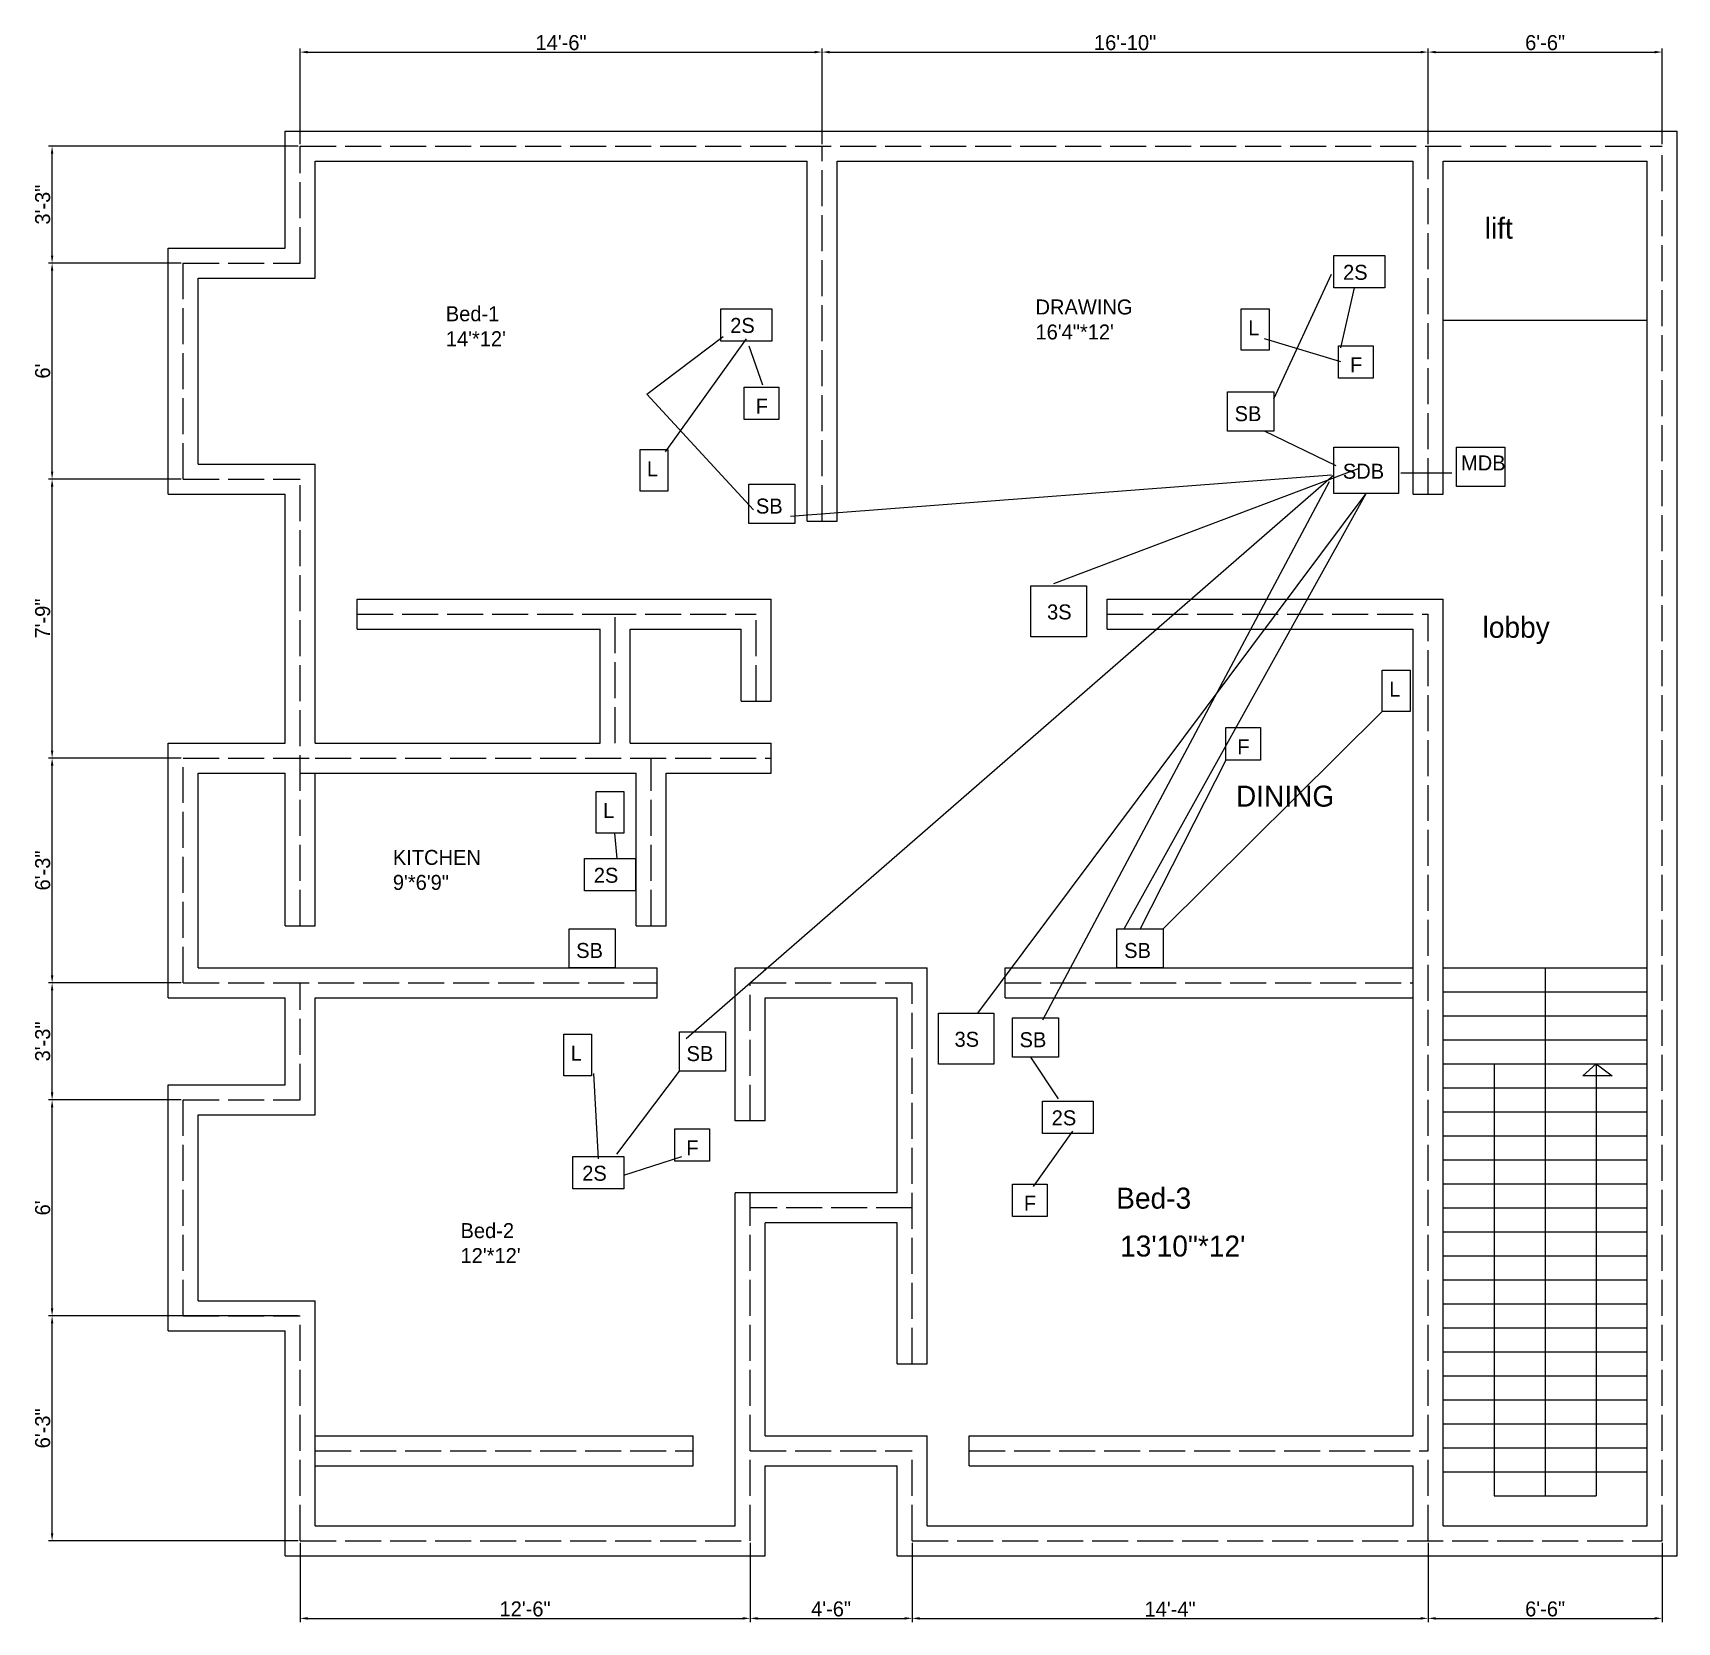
# Model space of a CAD drawing. Header units: inches. Extents: x 269 to 817, y -29 to 501.
import ezdxf

# ---------------------------------------------------------------- set-up
doc = ezdxf.new("R2010")
doc.units = ezdxf.units.IN
doc.linetypes.add('ACAD_ISO02W100', pattern=[15, 12, -3])
doc.dimstyles.new('ISO-25', dxfattribs={"dimtxt": 5, "dimasz": 2.5, "dimexe": 1.25, "dimexo": 0.625, "dimtad": 1, "dimlunit": 3, "dimtxsty": 'Standard', "dimcen": 2.5, "dimclrt": 256, "dimaunit": 1, "dimadec": 0, "dimazin": 0, "dimtfac": 1, "dimtmove": 0, "dimatfit": 3, "dimfxl": 1, "dimarcsym": 0})

# ---------------------------------------------------------------- blocks, each defined once
blk = doc.blocks.new('*D3')
at = {"color": 0, "linetype": 'ByBlock', "lineweight": -2}
for p, q in [((357.84, -2.78), (357.84, -29.26)), ((507.84, -2.78), (507.84, -29.26)), ((360.34, -28.01), (505.34, -28.01))]:
    blk.add_line(p, q, dxfattribs=at)
at = {"color": 0, "linetype": 'ByBlock'}
for points in [[(360.34, -27.59), (360.34, -28.43), (357.84, -28.01)], [(505.34, -27.59), (505.34, -28.43), (507.84, -28.01)]]:
    blk.add_solid(points, dxfattribs=at)
at = {"layer": 'Defpoints', "color": 0, "linetype": 'ByBlock'}
for p in [(357.84, -2.16), (507.84, -2.16), (507.84, -28.01)]:
    blk.add_point(p, dxfattribs=at)
at = {"linetype": 'ByBlock', "insert": (432.84, -24.89), "char_height": 5, "attachment_point": 5}
blk.add_mtext('12\'-6"', dxfattribs=at)
blk = doc.blocks.new('*D4')
at = {"color": 0, "linetype": 'ByBlock', "lineweight": -2}
for p, q in [((507.84, -2.78), (507.84, -29.26)), ((561.84, -2.78), (561.84, -29.26)), ((510.34, -28.01), (559.34, -28.01))]:
    blk.add_line(p, q, dxfattribs=at)
at = {"color": 0, "linetype": 'ByBlock'}
for points in [[(510.34, -27.59), (510.34, -28.43), (507.84, -28.01)], [(559.34, -27.59), (559.34, -28.43), (561.84, -28.01)]]:
    blk.add_solid(points, dxfattribs=at)
at = {"layer": 'Defpoints', "color": 0, "linetype": 'ByBlock'}
for p in [(507.84, -2.16), (561.84, -2.16), (561.84, -28.01)]:
    blk.add_point(p, dxfattribs=at)
at = {"linetype": 'ByBlock', "insert": (534.84, -24.89), "char_height": 5, "attachment_point": 5}
blk.add_mtext('4\'-6"', dxfattribs=at)
blk = doc.blocks.new('*D5')
at = {"color": 0, "linetype": 'ByBlock', "lineweight": -2}
for p, q in [((561.84, -2.78), (561.84, -29.26)), ((733.84, -2.78), (733.84, -29.26)), ((564.34, -28.01), (731.34, -28.01))]:
    blk.add_line(p, q, dxfattribs=at)
at = {"color": 0, "linetype": 'ByBlock'}
for points in [[(564.34, -27.59), (564.34, -28.43), (561.84, -28.01)], [(731.34, -27.59), (731.34, -28.43), (733.84, -28.01)]]:
    blk.add_solid(points, dxfattribs=at)
at = {"layer": 'Defpoints', "color": 0, "linetype": 'ByBlock'}
for p in [(561.84, -2.16), (733.84, -2.16), (733.84, -28.01)]:
    blk.add_point(p, dxfattribs=at)
at = {"linetype": 'ByBlock', "insert": (647.84, -24.89), "char_height": 5, "attachment_point": 5}
blk.add_mtext('14\'-4"', dxfattribs=at)
blk = doc.blocks.new('*D6')
at = {"color": 0, "linetype": 'ByBlock', "lineweight": -2}
for p, q in [((733.84, -2.78), (733.84, -29.26)), ((811.84, -2.78), (811.84, -29.26)), ((736.34, -28.01), (809.34, -28.01))]:
    blk.add_line(p, q, dxfattribs=at)
at = {"color": 0, "linetype": 'ByBlock'}
for points in [[(736.34, -27.59), (736.34, -28.43), (733.84, -28.01)], [(809.34, -27.59), (809.34, -28.43), (811.84, -28.01)]]:
    blk.add_solid(points, dxfattribs=at)
at = {"layer": 'Defpoints', "color": 0, "linetype": 'ByBlock'}
for p in [(733.84, -2.16), (811.84, -2.16), (811.84, -28.01)]:
    blk.add_point(p, dxfattribs=at)
at = {"linetype": 'ByBlock', "insert": (772.84, -24.89), "char_height": 5, "attachment_point": 5}
blk.add_mtext('6\'-6"', dxfattribs=at)
blk = doc.blocks.new('*D8')
at = {"color": 0, "linetype": 'ByBlock', "lineweight": -2}
for p, q in [((357.21, 72.84), (273.94, 72.84)), ((275.19, 0.34), (275.19, 70.34)), ((357.21, -2.16), (273.94, -2.16))]:
    blk.add_line(p, q, dxfattribs=at)
at = {"color": 0, "linetype": 'ByBlock'}
for points in [[(274.78, 70.34), (275.61, 70.34), (275.19, 72.84)], [(274.78, 0.34), (275.61, 0.34), (275.19, -2.16)]]:
    blk.add_solid(points, dxfattribs=at)
at = {"layer": 'Defpoints', "color": 0, "linetype": 'ByBlock'}
for p in [(275.19, 72.84), (357.84, 72.84), (357.84, -2.16)]:
    blk.add_point(p, dxfattribs=at)
at = {"linetype": 'ByBlock', "insert": (272.07, 35.34), "char_height": 5, "attachment_point": 5, "rotation": 90}
blk.add_mtext('6\'-3"', dxfattribs=at)
blk = doc.blocks.new('*D9')
at = {"color": 0, "linetype": 'ByBlock', "lineweight": -2}
for p, q in [((318.21, 144.84), (273.94, 144.84)), ((275.19, 75.34), (275.19, 142.34)), ((357.21, 72.84), (273.94, 72.84))]:
    blk.add_line(p, q, dxfattribs=at)
at = {"color": 0, "linetype": 'ByBlock'}
for points in [[(274.78, 142.34), (275.61, 142.34), (275.19, 144.84)], [(274.78, 75.34), (275.61, 75.34), (275.19, 72.84)]]:
    blk.add_solid(points, dxfattribs=at)
at = {"layer": 'Defpoints', "color": 0, "linetype": 'ByBlock'}
for p in [(275.19, 144.84), (318.84, 144.84), (357.84, 72.84)]:
    blk.add_point(p, dxfattribs=at)
at = {"linetype": 'ByBlock', "insert": (272.07, 108.84), "char_height": 5, "attachment_point": 5, "rotation": 90}
blk.add_mtext("6'", dxfattribs=at)
blk = doc.blocks.new('*D10')
at = {"color": 0, "linetype": 'ByBlock', "lineweight": -2}
for p, q in [((318.21, 183.84), (273.94, 183.84)), ((275.19, 147.34), (275.19, 181.34)), ((318.21, 144.84), (273.94, 144.84))]:
    blk.add_line(p, q, dxfattribs=at)
at = {"color": 0, "linetype": 'ByBlock'}
for points in [[(274.78, 181.34), (275.61, 181.34), (275.19, 183.84)], [(274.78, 147.34), (275.61, 147.34), (275.19, 144.84)]]:
    blk.add_solid(points, dxfattribs=at)
at = {"layer": 'Defpoints', "color": 0, "linetype": 'ByBlock'}
for p in [(275.19, 183.84), (318.84, 183.84), (318.84, 144.84)]:
    blk.add_point(p, dxfattribs=at)
at = {"linetype": 'ByBlock', "insert": (272.07, 164.34), "char_height": 5, "attachment_point": 5, "rotation": 90}
blk.add_mtext('3\'-3"', dxfattribs=at)
blk = doc.blocks.new('*D11')
at = {"color": 0, "linetype": 'ByBlock', "lineweight": -2}
for p, q in [((318.21, 258.84), (273.94, 258.84)), ((275.19, 186.34), (275.19, 256.34)), ((318.21, 183.84), (273.94, 183.84))]:
    blk.add_line(p, q, dxfattribs=at)
at = {"color": 0, "linetype": 'ByBlock'}
for points in [[(274.78, 256.34), (275.61, 256.34), (275.19, 258.84)], [(274.78, 186.34), (275.61, 186.34), (275.19, 183.84)]]:
    blk.add_solid(points, dxfattribs=at)
at = {"layer": 'Defpoints', "color": 0, "linetype": 'ByBlock'}
for p in [(275.19, 258.84), (318.84, 258.84), (318.84, 183.84)]:
    blk.add_point(p, dxfattribs=at)
at = {"linetype": 'ByBlock', "insert": (272.07, 221.34), "char_height": 5, "attachment_point": 5, "rotation": 90}
blk.add_mtext('6\'-3"', dxfattribs=at)
blk = doc.blocks.new('*D12')
at = {"color": 0, "linetype": 'ByBlock', "lineweight": -2}
for p, q in [((318.21, 351.84), (273.94, 351.84)), ((275.19, 261.34), (275.19, 349.34)), ((318.21, 258.84), (273.94, 258.84))]:
    blk.add_line(p, q, dxfattribs=at)
at = {"color": 0, "linetype": 'ByBlock'}
for points in [[(274.78, 349.34), (275.61, 349.34), (275.19, 351.84)], [(274.78, 261.34), (275.61, 261.34), (275.19, 258.84)]]:
    blk.add_solid(points, dxfattribs=at)
at = {"layer": 'Defpoints', "color": 0, "linetype": 'ByBlock'}
for p in [(275.19, 351.84), (318.84, 351.84), (318.84, 258.84)]:
    blk.add_point(p, dxfattribs=at)
at = {"linetype": 'ByBlock', "insert": (272.07, 305.34), "char_height": 5, "attachment_point": 5, "rotation": 90}
blk.add_mtext('7\'-9"', dxfattribs=at)
blk = doc.blocks.new('*D13')
at = {"color": 0, "linetype": 'ByBlock', "lineweight": -2}
for p, q in [((318.21, 423.84), (273.94, 423.84)), ((275.19, 354.34), (275.19, 421.34)), ((318.21, 351.84), (273.94, 351.84))]:
    blk.add_line(p, q, dxfattribs=at)
at = {"color": 0, "linetype": 'ByBlock'}
for points in [[(274.78, 421.34), (275.61, 421.34), (275.19, 423.84)], [(274.78, 354.34), (275.61, 354.34), (275.19, 351.84)]]:
    blk.add_solid(points, dxfattribs=at)
at = {"layer": 'Defpoints', "color": 0, "linetype": 'ByBlock'}
for p in [(275.19, 423.84), (318.84, 423.84), (318.84, 351.84)]:
    blk.add_point(p, dxfattribs=at)
at = {"linetype": 'ByBlock', "insert": (272.07, 387.84), "char_height": 5, "attachment_point": 5, "rotation": 90}
blk.add_mtext("6'", dxfattribs=at)
blk = doc.blocks.new('*D14')
at = {"color": 0, "linetype": 'ByBlock', "lineweight": -2}
for p, q in [((357.21, 462.84), (273.94, 462.84)), ((275.19, 426.34), (275.19, 460.34)), ((318.21, 423.84), (273.94, 423.84))]:
    blk.add_line(p, q, dxfattribs=at)
at = {"color": 0, "linetype": 'ByBlock'}
for points in [[(274.78, 460.34), (275.61, 460.34), (275.19, 462.84)], [(274.78, 426.34), (275.61, 426.34), (275.19, 423.84)]]:
    blk.add_solid(points, dxfattribs=at)
at = {"layer": 'Defpoints', "color": 0, "linetype": 'ByBlock'}
for p in [(275.19, 462.84), (357.84, 462.84), (318.84, 423.84)]:
    blk.add_point(p, dxfattribs=at)
at = {"linetype": 'ByBlock', "insert": (272.07, 443.34), "char_height": 5, "attachment_point": 5, "rotation": 90}
blk.add_mtext('3\'-3"', dxfattribs=at)
blk = doc.blocks.new('*D15')
at = {"color": 0, "linetype": 'ByBlock', "lineweight": -2}
for p, q in [((357.84, 463.47), (357.84, 495.45)), ((360.34, 494.2), (529.34, 494.2)), ((531.84, 463.47), (531.84, 495.45))]:
    blk.add_line(p, q, dxfattribs=at)
at = {"color": 0, "linetype": 'ByBlock'}
for points in [[(360.34, 494.62), (360.34, 493.78), (357.84, 494.2)], [(529.34, 494.62), (529.34, 493.78), (531.84, 494.2)]]:
    blk.add_solid(points, dxfattribs=at)
at = {"layer": 'Defpoints', "color": 0, "linetype": 'ByBlock'}
for p in [(531.84, 494.2), (357.84, 462.84), (531.84, 462.84)]:
    blk.add_point(p, dxfattribs=at)
at = {"linetype": 'ByBlock', "insert": (444.84, 497.33), "char_height": 5, "attachment_point": 5}
blk.add_mtext('14\'-6"', dxfattribs=at)
blk = doc.blocks.new('*D16')
at = {"color": 0, "linetype": 'ByBlock', "lineweight": -2}
for p, q in [((531.84, 463.47), (531.84, 495.45)), ((534.34, 494.2), (731.34, 494.2)), ((733.84, 463.47), (733.84, 495.45))]:
    blk.add_line(p, q, dxfattribs=at)
at = {"color": 0, "linetype": 'ByBlock'}
for points in [[(534.34, 494.62), (534.34, 493.78), (531.84, 494.2)], [(731.34, 494.62), (731.34, 493.78), (733.84, 494.2)]]:
    blk.add_solid(points, dxfattribs=at)
at = {"layer": 'Defpoints', "color": 0, "linetype": 'ByBlock'}
for p in [(733.84, 494.2), (531.84, 462.84), (733.84, 462.84)]:
    blk.add_point(p, dxfattribs=at)
at = {"linetype": 'ByBlock', "insert": (632.84, 497.33), "char_height": 5, "attachment_point": 5}
blk.add_mtext('16\'-10"', dxfattribs=at)
blk = doc.blocks.new('*D17')
at = {"color": 0, "linetype": 'ByBlock', "lineweight": -2}
for p, q in [((733.84, 463.47), (733.84, 495.45)), ((736.34, 494.2), (809.34, 494.2)), ((811.84, 463.47), (811.84, 495.45))]:
    blk.add_line(p, q, dxfattribs=at)
at = {"color": 0, "linetype": 'ByBlock'}
for points in [[(736.34, 494.62), (736.34, 493.78), (733.84, 494.2)], [(809.34, 494.62), (809.34, 493.78), (811.84, 494.2)]]:
    blk.add_solid(points, dxfattribs=at)
at = {"layer": 'Defpoints', "color": 0, "linetype": 'ByBlock'}
for p in [(811.84, 494.2), (733.84, 462.84), (811.84, 462.84)]:
    blk.add_point(p, dxfattribs=at)
at = {"linetype": 'ByBlock', "insert": (772.84, 497.33), "char_height": 5, "attachment_point": 5}
blk.add_mtext('6\'-6"', dxfattribs=at)

msp = doc.modelspace()

# ---------------------------------------------------------------- linework, layer by layer
for p, q in [((352.838, 467.842), (816.838, 467.842)), ((352.838, 428.842), (352.838, 467.842)), ((816.838, -7.158), (816.838, 467.842)), ((362.838, 457.842), (526.838, 457.842)), ((362.838, 418.842), (362.838, 457.842)), ((526.838, 337.842), (526.838, 457.842)), ((536.838, 337.842), (536.838, 457.842)), ((536.838, 457.842), (728.838, 457.842)), ((728.838, 346.842), (728.838, 457.842)), ((728.838, 346.842), (728.838, 457.842)), ((728.838, 346.842), (728.838, 457.842)), ((738.838, 346.842), (738.838, 457.842)), ((738.838, 346.842), (738.838, 457.842)), ((738.838, 457.842), (806.838, 457.842)), ((806.838, 2.842), (806.838, 457.842)), ((313.838, 428.842), (352.838, 428.842)), ((313.838, 346.842), (313.838, 428.842)), ((323.838, 418.842), (362.838, 418.842)), ((323.838, 356.842), (323.838, 418.842)), ((323.838, 356.842), (362.838, 356.842)), ((362.838, 311.842), (362.838, 356.842)), ((313.838, 346.842), (352.838, 346.842)), ((352.838, 263.842), (352.838, 346.842)), ((728.838, 346.842), (738.838, 346.842)), ((526.838, 337.842), (536.838, 337.842)), ((362.838, 263.842), (362.838, 311.842)), ((376.838, 301.842), (376.838, 311.842)), ((376.838, 311.842), (514.838, 311.842)), ((514.838, 277.842), (514.838, 311.842)), ((626.838, 301.842), (626.838, 311.842)), ((626.838, 311.842), (738.838, 311.842)), ((738.838, 2.842), (738.838, 311.842)), ((376.838, 301.842), (457.838, 301.842)), ((457.838, 263.842), (457.838, 301.842)), ((467.838, 263.842), (467.838, 301.842)), ((467.838, 301.842), (504.838, 301.842)), ((504.838, 277.842), (504.838, 301.842)), ((626.838, 301.842), (728.838, 301.842)), ((728.838, 32.842), (728.838, 301.842)), ((504.838, 277.842), (514.838, 277.842)), ((313.838, 263.842), (352.838, 263.842)), ((313.838, 178.842), (313.838, 263.842)), ((362.838, 263.842), (457.838, 263.842)), ((467.838, 263.842), (514.838, 263.842)), ((514.838, 253.842), (514.838, 263.842)), ((738.838, 2.842), (738.838, 263.842)), ((323.838, 253.842), (352.838, 253.842)), ((323.838, 188.842), (323.838, 253.842)), ((352.838, 202.842), (352.838, 253.842)), ((357.838, 253.842), (362.838, 253.842)), ((362.838, 253.842), (469.838, 253.842)), ((362.838, 202.842), (362.838, 253.842)), ((469.838, 202.842), (469.838, 253.842)), ((479.838, 202.842), (479.838, 253.842)), ((479.838, 253.842), (514.838, 253.842)), ((352.838, 202.842), (362.838, 202.842)), ((469.838, 202.842), (479.838, 202.842)), ((323.838, 188.842), (476.838, 188.842)), ((476.838, 178.842), (476.838, 188.842)), ((502.838, 188.842), (556.838, 188.842)), ((502.838, 137.842), (502.838, 188.842)), ((512.838, 188.112), (512.838, 188.842)), ((556.838, 188.842), (566.838, 188.842)), ((566.838, 56.842), (566.838, 188.842)), ((592.838, 188.842), (728.838, 188.842)), ((738.838, 188.842), (806.838, 188.842)), ((772.838, 188.842), (772.838, 12.842)), ((313.838, 178.842), (352.838, 178.842)), ((352.838, 149.842), (352.838, 178.842)), ((362.838, 139.842), (362.838, 178.842)), ((362.838, 178.842), (476.838, 178.842)), ((512.838, 178.842), (556.838, 178.842)), ((512.838, 144.842), (512.838, 178.842)), ((556.838, 144.842), (556.838, 178.842)), ((592.838, 178.842), (728.838, 178.842)), ((738.838, 180.842), (806.838, 180.842)), ((738.838, 172.842), (806.838, 172.842)), ((738.838, 164.842), (806.838, 164.842)), ((738.838, 156.842), (806.838, 156.842)), ((755.838, 156.842), (755.838, 12.842)), ((785.468, 152.919), (789.838, 156.842)), ((789.838, 156.842), (789.838, 12.842)), ((789.838, 156.842), (795.17, 152.919)), ((313.838, 149.842), (352.838, 149.842)), ((313.838, 67.842), (313.838, 149.842)), ((738.838, 148.842), (806.838, 148.842)), ((795.17, 152.919), (785.468, 152.919)), ((512.838, 137.842), (512.838, 144.842)), ((556.838, 113.842), (556.838, 144.842)), ((323.838, 139.842), (362.838, 139.842)), ((323.838, 77.842), (323.838, 139.842)), ((738.838, 140.842), (806.838, 140.842)), ((738.838, 132.842), (806.838, 132.842)), ((738.838, 124.842), (806.838, 124.842)), ((738.838, 116.842), (806.838, 116.842)), ((502.838, 2.842), (502.838, 113.842)), ((738.838, 108.842), (806.838, 108.842)), ((512.838, 72.842), (512.838, 103.842)), ((556.838, 72.842), (556.838, 103.842)), ((738.838, 100.842), (806.838, 100.842)), ((738.838, 92.842), (806.838, 92.842)), ((738.838, 84.842), (806.838, 84.842)), ((323.838, 77.842), (362.838, 77.842)), ((362.838, 2.842), (362.838, 77.842)), ((738.838, 76.842), (806.838, 76.842)), ((512.838, 32.842), (512.838, 72.842)), ((556.838, 56.842), (556.838, 72.842)), ((313.838, 67.842), (352.838, 67.842)), ((352.838, -7.158), (352.838, 67.842)), ((738.838, 68.842), (806.838, 68.842)), ((738.838, 60.842), (806.838, 60.842)), ((738.838, 52.842), (806.838, 52.842)), ((738.838, 44.842), (806.838, 44.842)), ((738.838, 36.842), (806.838, 36.842)), ((362.838, 32.842), (488.838, 32.842)), ((488.838, 22.842), (488.838, 32.842)), ((566.838, 2.842), (566.838, 32.842)), ((580.838, 32.842), (728.838, 32.842)), ((580.838, 22.842), (580.838, 32.842)), ((738.838, 28.842), (806.838, 28.842)), ((362.838, 22.842), (488.838, 22.842)), ((512.838, -7.158), (512.838, 22.842)), ((556.838, -7.158), (556.838, 22.842)), ((580.838, 22.842), (728.838, 22.842)), ((728.838, 2.842), (728.838, 22.842)), ((738.838, 20.842), (806.838, 20.842)), ((755.838, 12.842), (789.838, 12.842)), ((362.838, 2.842), (502.838, 2.842)), ((566.838, 2.842), (602.838, 2.842)), ((602.838, 2.842), (728.838, 2.842)), ((738.838, 2.842), (806.838, 2.842)), ((352.838, -7.158), (512.838, -7.158)), ((556.838, -7.158), (816.838, -7.158))]:
    msp.add_line(p, q)
at = {"linetype": 'ACAD_ISO02W100'}
for p, q in [((357.838, 423.842), (357.838, 462.842)), ((357.838, 462.842), (811.838, 462.842)), ((531.838, 337.842), (531.838, 462.842)), ((733.838, 346.842), (733.838, 462.842)), ((811.838, -2.158), (811.838, 462.842)), ((318.838, 351.842), (318.838, 423.842)), ((318.838, 423.842), (357.838, 423.842)), ((318.838, 351.842), (357.838, 351.842)), ((357.838, 202.842), (357.838, 351.842)), ((376.838, 306.842), (457.838, 306.842)), ((457.838, 306.842), (509.838, 306.842)), ((462.838, 263.842), (462.838, 306.842)), ((509.838, 277.842), (509.838, 306.842)), ((626.838, 306.842), (733.838, 306.842)), ((733.838, -2.158), (733.838, 306.842)), ((318.838, 183.842), (318.838, 258.842)), ((318.838, 258.842), (362.838, 258.842)), ((362.838, 258.842), (514.838, 258.842)), ((474.838, 202.842), (474.838, 258.842)), ((318.838, 183.842), (476.838, 183.842)), ((357.838, 144.842), (357.838, 183.842)), ((507.838, 183.842), (561.838, 183.842)), ((507.838, 137.842), (507.838, 183.842)), ((561.838, 56.842), (561.838, 183.842)), ((592.838, 183.842), (728.838, 183.842)), ((318.838, 72.842), (318.838, 144.842)), ((318.838, 144.842), (357.838, 144.842)), ((507.838, -2.158), (507.838, 113.842)), ((318.838, 72.842), (357.838, 72.842)), ((357.838, -2.158), (357.838, 72.842)), ((362.838, 27.842), (488.838, 27.842)), ((561.838, -2.158), (561.838, 27.842)), ((580.838, 27.842), (733.838, 27.842)), ((357.838, -2.158), (507.838, -2.158)), ((561.838, -2.158), (811.838, -2.158))]:
    msp.add_line(p, q, dxfattribs=at)
at = {"color": 5}
for p, q in [((682.372, 378.599), (701.643, 420.19)), ((473.477, 380.139), (498.914, 399.394)), ((508.935, 341.628), (473.477, 380.139)), ((610.685, 145.224), (601.435, 159.087)), ((463.456, 126.738), (484.269, 154.466))]:
    msp.add_line(p, q, dxfattribs=at)
at = {"color": 2}
for p, q in [((704.726, 395.543), (709.351, 415.569)), ((479.644, 360.884), (506.623, 398.624)), ((507.394, 396.313), (512.019, 383.22)), ((704.726, 390.922), (679.289, 398.624)), ((462.685, 233.798), (463.456, 225.326)), ((457.289, 125.198), (455.748, 153.696)), ((615.31, 134.44), (602.206, 115.955)), ((465.769, 119.806), (485.039, 125.968))]:
    msp.add_line(p, q, dxfattribs=at)
at = {"color": 0, "linetype": 'ByBlock'}
msp.add_line((806.838, 404.677), (738.838, 404.677), dxfattribs=at)
at = {"color": 4}
for p, q in [((703.185, 356.262), (679.289, 367.816)), ((702.414, 353.181), (486.581, 165.249)), ((701.643, 353.181), (521.268, 339.318)), ((700.872, 350.871), (605.289, 171.411))]:
    msp.add_line(p, q, dxfattribs=at)
at = {"color": 6}
for p, q in [((609.143, 316.981), (710.893, 355.492)), ((583.706, 173.721), (713.206, 347.02))]:
    msp.add_line(p, q, dxfattribs=at)
at = {"color": 1}
msp.add_line((724.768, 353.952), (741.726, 353.952), dxfattribs=at)
at = {"color": 4, "linetype": 'ByBlock'}
msp.add_line((632.529, 201.936), (713.206, 347.02), dxfattribs=at)
at = {"color": 2, "linetype": 'ByBlock'}
for p, q in [((718.582, 274.317), (645.552, 201.936)), ((666.383, 258.177), (637.844, 201.936))]:
    msp.add_line(p, q, dxfattribs=at)
at = {"color": 0}
for p, q in [((592.838, 178.842), (592.838, 188.842)), ((512.838, 137.842), (502.838, 137.842)), ((556.838, 113.842), (502.838, 113.842)), ((556.838, 103.842), (512.838, 103.842)), ((556.838, 56.842), (566.838, 56.842)), ((512.838, 32.842), (566.838, 32.842)), ((512.838, 22.842), (556.838, 22.842))]:
    msp.add_line(p, q, dxfattribs=at)
at = {"color": 0, "linetype": 'ACAD_ISO02W100'}
for p, q in [((561.838, 108.842), (507.838, 108.842)), ((507.838, 27.842), (561.838, 27.842))]:
    msp.add_line(p, q, dxfattribs=at)
for points in [[(702.414, 426.352), (719.372, 426.352), (719.372, 415.569), (702.414, 415.569)], [(498.144, 408.637), (515.102, 408.637), (515.102, 397.854), (498.144, 397.854)], [(671.581, 408.637), (680.831, 408.637), (680.831, 394.773), (671.581, 394.773)], [(703.956, 396.313), (715.518, 396.313), (715.518, 385.53), (703.956, 385.53)], [(505.852, 382.45), (517.414, 382.45), (517.414, 371.667), (505.852, 371.667)], [(666.956, 380.909), (682.372, 380.909), (682.372, 367.816), (666.956, 367.816)], [(702.414, 362.424), (723.997, 362.424), (723.997, 347.02), (702.414, 347.02)], [(743.268, 362.424), (759.455, 362.424), (759.455, 349.33), (743.268, 349.33)], [(471.164, 361.654), (480.414, 361.654), (480.414, 347.79), (471.164, 347.79)], [(507.394, 350.101), (522.81, 350.101), (522.81, 337.007), (507.394, 337.007)], [(601.435, 316.211), (619.935, 316.211), (619.935, 299.266), (601.435, 299.266)], [(718.582, 288.181), (727.832, 288.181), (727.832, 274.317), (718.582, 274.317)], [(666.383, 268.96), (677.945, 268.96), (677.945, 258.177), (666.383, 258.177)], [(456.519, 247.662), (465.769, 247.662), (465.769, 233.798), (456.519, 233.798)], [(452.664, 225.326), (469.623, 225.326), (469.623, 214.543), (452.664, 214.543)], [(447.487, 201.936), (462.904, 201.936), (462.904, 188.842), (447.487, 188.842)], [(630.135, 201.936), (645.552, 201.936), (645.552, 188.842), (630.135, 188.842)], [(570.602, 173.721), (589.102, 173.721), (589.102, 156.777), (570.602, 156.777)], [(595.268, 172.181), (610.685, 172.181), (610.685, 159.087), (595.268, 159.087)], [(445.727, 166.79), (454.977, 166.79), (454.977, 152.926), (445.727, 152.926)], [(484.269, 167.56), (499.685, 167.56), (499.685, 154.466), (484.269, 154.466)], [(605.289, 144.453), (622.247, 144.453), (622.247, 133.67), (605.289, 133.67)], [(482.727, 135.211), (494.289, 135.211), (494.289, 124.428), (482.727, 124.428)], [(448.81, 125.968), (465.769, 125.968), (465.769, 115.185), (448.81, 115.185)], [(595.268, 116.726), (606.831, 116.726), (606.831, 105.943), (595.268, 105.943)]]:
    msp.add_lwpolyline(points, close=True)

# ---------------------------------------------------------------- texts
at = {"color": 0, "linetype": 'ByBlock', "char_height": 7, "attachment_point": 1}
for s, insert, width in [('lift', (752.718, 438.98), 33.95962), ('lobby', (752.002, 305.918), 37.34951)]:
    msp.add_mtext(s, dxfattribs=dict(at, insert=insert, width=width))
at = {"char_height": 5, "attachment_point": 1}
for s, insert, width in [('2S', (705.497, 423.271), 35.45824), ('DRAWING\\P16\'4"*12\'', (602.977, 411.718), 67.83316), ("Bed-1\\P14'*12'", (406.426, 409.465), 81.38848), ('2S', (501.227, 405.556), 35.45824), ('L', (673.893, 404.786), 29.29159), ('F', (707.81, 392.462), 47.79155), ('F', (509.706, 378.599), 47.79155), ('SB', (669.349, 376.147), 40.20395), ('L', (473.477, 357.803), 29.29159), ('SDB', (705.427, 356.954), 39.57381), ('MDB', (744.81, 359.722), 70.35345), ('SB', (509.787, 345.338), 40.20395), ('3S', (606.831, 310.049), 47.79155), ('L', (720.894, 284.33), 29.29159), ('F', (670.237, 265.109), 47.79155), ('L', (458.831, 243.811), 29.29159), ('KITCHEN\\P9\'*6\'9"', (388.776, 228.202), 55.89329), ('2S', (455.748, 222.245), 35.45824), ('SB', (449.881, 197.173), 40.20395), ('SB', (632.529, 197.173), 40.20395), ('3S', (575.998, 167.56), 47.79155), ('SB', (597.662, 167.418), 40.20395), ('L', (448.04, 162.938), 29.29159), ('SB', (486.662, 162.797), 40.20395), ('2S', (608.372, 141.372), 35.45824), ('F', (486.581, 131.36), 47.79155), ('2S', (451.894, 122.887), 35.45824), ('F', (599.122, 112.874), 47.79155), ("Bed-2\\P12'*12'", (411.329, 103.768), 91.50949)]:
    msp.add_mtext(s, dxfattribs=dict(at, insert=insert, width=width))
at = {"color": 0, "char_height": 7, "attachment_point": 1}
for s, insert, width in [('DINING', (669.79, 249.626), 134.99907), ('Bed-3', (629.875, 115.59), 39.54667), ('13\'10"*12\'', (631.173, 99.632), 29.44814)]:
    msp.add_mtext(s, dxfattribs=dict(at, insert=insert, width=width))

# ---------------------------------------------------------------- dimensions: what is measured, and where the dimension line sits
at = {"color": 0, "linetype": 'ByBlock'}
for base, p1, p2, picture, middle in [((531.838, 494.2), (357.838, 462.842), (531.838, 462.842), '*D15', (444.838, 497.325)), ((507.838, -28.012), (357.838, -2.158), (507.838, -2.158), '*D3', (432.838, -24.887))]:
    dim = msp.add_linear_dim(base=base, p1=p1, p2=p2, dimstyle='ISO-25', dxfattribs=at)
    dim.commit()
    dim.dimension.update_dxf_attribs({"geometry": picture, "text_midpoint": middle})
for base, p1, p2, picture, middle in [((733.838, 494.2), (531.838, 462.842), (733.838, 462.842), '*D16', (632.838, 497.325)), ((811.838, 494.2), (733.838, 462.842), (811.838, 462.842), '*D17', (772.838, 497.325)), ((561.838, -28.012), (507.838, -2.158), (561.838, -2.158), '*D4', (534.838, -24.887)), ((733.838, -28.012), (561.838, -2.158), (733.838, -2.158), '*D5', (647.838, -24.887)), ((811.838, -28.012), (733.838, -2.158), (811.838, -2.158), '*D6', (772.838, -24.887))]:
    dim = msp.add_linear_dim(base=base, p1=p1, p2=p2, dimstyle='ISO-25', override={"dimtmove": 1}, dxfattribs=at)
    dim.commit()
    dim.dimension.update_dxf_attribs({"geometry": picture, "text_midpoint": middle})
for base, p1, p2, picture, middle in [((275.194, 462.842), (318.838, 423.842), (357.838, 462.842), '*D14', (272.069, 443.342)), ((275.194, 423.842), (318.838, 351.842), (318.838, 423.842), '*D13', (272.069, 387.842)), ((275.194, 351.842), (318.838, 258.842), (318.838, 351.842), '*D12', (272.069, 305.342)), ((275.194, 258.842), (318.838, 183.842), (318.838, 258.842), '*D11', (272.069, 221.342)), ((275.194, 183.842), (318.838, 144.842), (318.838, 183.842), '*D10', (272.069, 164.342)), ((275.194, 144.842), (357.838, 72.842), (318.838, 144.842), '*D9', (272.069, 108.842))]:
    dim = msp.add_linear_dim(base=base, p1=p1, p2=p2, angle=90, dimstyle='ISO-25', override={"dimtmove": 1}, dxfattribs=at)
    dim.commit()
    dim.dimension.update_dxf_attribs({"geometry": picture, "text_midpoint": middle})
dim = msp.add_linear_dim(base=(275.194, 72.842), p1=(357.838, -2.158), p2=(357.838, 72.842), angle=90, dimstyle='ISO-25', dxfattribs=at)
dim.commit()
dim.dimension.update_dxf_attribs({"geometry": '*D8', "text_midpoint": (272.069, 35.342)})

doc.saveas('drawing.dxf')
